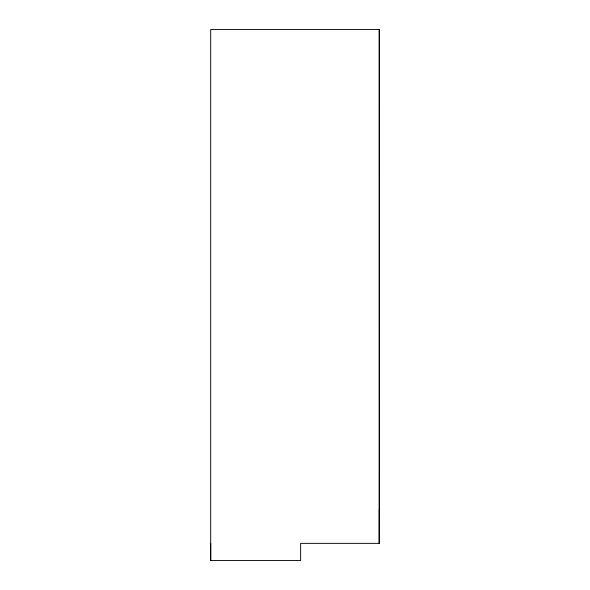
<?xml version="1.0" encoding="UTF-8"?>
<svg xmlns="http://www.w3.org/2000/svg" width="590" height="590" viewBox="0 0 590 590"><rect width="100%" height="100%" fill="white"/><g stroke="black" fill="none" stroke-linecap="round" stroke-linejoin="round"><path stroke-width="0.89" d="M210.704 560.5L210.704 29.5L379.296 29.5L379.296 543.368L300.635 543.368L300.635 560.5L210.704 560.5L210.704 543.368M379.296 509.111L379.274 543.368L379.245 29.5"/></g></svg>
